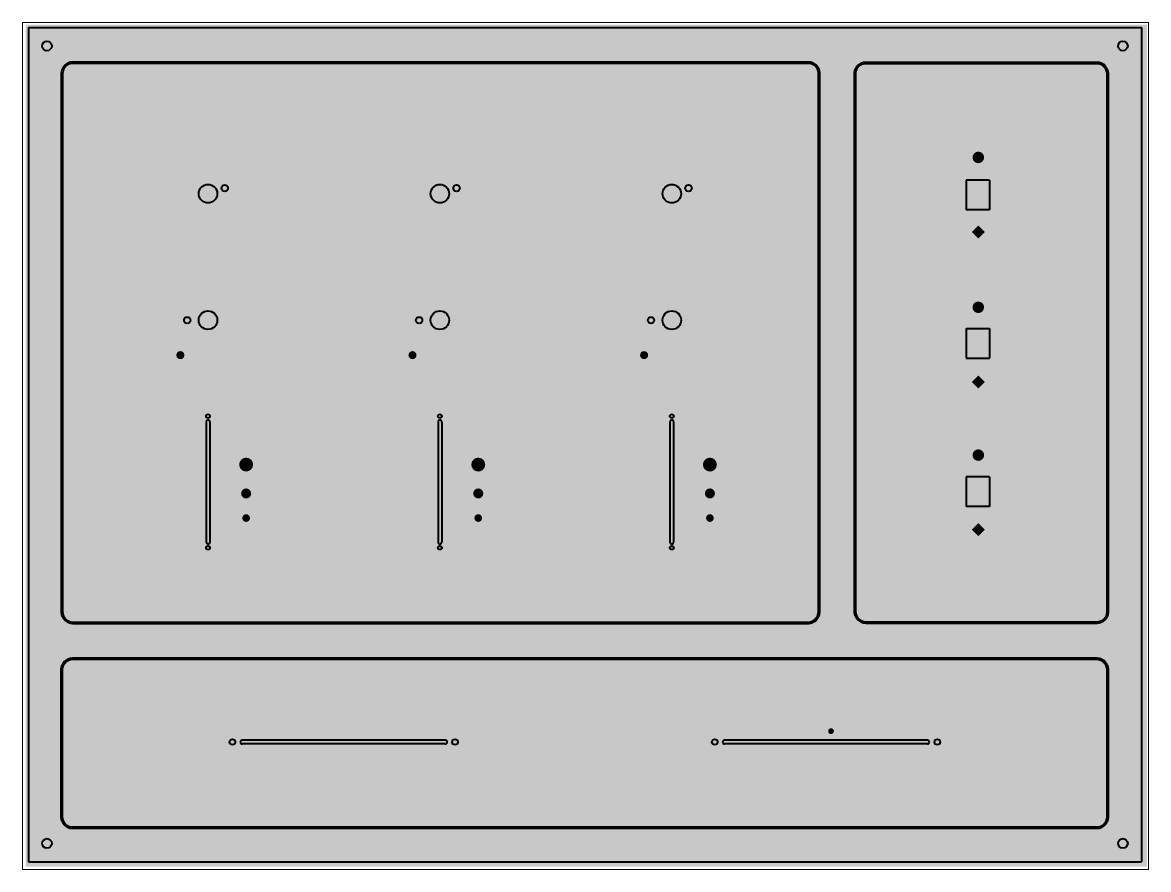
# Paper-space layout 'Layout1' of a CAD drawing. Header units: inches. Extents: x 0 to 23.9, y 0 to 18.
# The model-space entities are those that its viewports show. They can reach past a viewport. Long polylines and large blocks are cut down to what shows.
import ezdxf

# ---------------------------------------------------------------- set-up
doc = ezdxf.new("R2010")
doc.units = ezdxf.units.IN
for name, color, linetype in [('Interface Frame', 7, 'Continuous'), ('Interface Symbols', 7, 'Continuous'), ('ModelSketch_Visible', 7, 'Continuous')]:
    doc.layers.add(name, color=color, linetype=linetype)

msp = doc.modelspace()

# ---------------------------------------------------------------- hatches: boundary and pattern name
at = {"true_color": 0xfffdfb, "transparency": 33554687}
msp.add_hatch(color=7, dxfattribs=at).paths.add_polyline_path([(23.861, 17.932), (23.861, 0.058), (0.066, 0.058), (0.066, 17.932)], flags=0)
at = {"layer": 'Interface Symbols', "true_color": 0xff5450, "transparency": 33554687}
h = msp.add_hatch(color=13, dxfattribs=at)
edge = h.paths.add_edge_path(flags=0)
edge.add_spline(control_points=[(3.849, 15.335), (3.849, 15.328), (3.843, 15.323), (3.836, 15.323), (3.836, 15.323), (3.524, 15.323), (3.524, 15.323), (3.517, 15.323), (3.511, 15.328), (3.511, 15.335), (3.511, 15.335), (3.511, 15.545), (3.511, 15.545), (3.511, 15.552), (3.517, 15.557), (3.524, 15.557), (3.524, 15.557), (3.836, 15.557), (3.836, 15.557), (3.843, 15.557), (3.849, 15.552), (3.849, 15.545), (3.849, 15.545), (3.849, 15.335), (3.849, 15.335)], knot_values=[0, 0, 0, 0, 1, 1, 1, 2, 2, 2, 3, 3, 3, 4, 4, 4, 5, 5, 5, 6, 6, 6, 7, 7, 7, 8, 8, 8, 8], degree=3, periodic=1)
h = msp.add_hatch(color=13, dxfattribs=at)
edge = h.paths.add_edge_path(flags=0)
edge.add_spline(control_points=[(4.509, 15.315), (4.515, 15.308), (4.51, 15.298), (4.5, 15.298), (4.5, 15.298), (4.127, 15.298), (4.127, 15.298), (4.117, 15.298), (4.112, 15.308), (4.118, 15.315), (4.118, 15.315), (4.302, 15.561), (4.302, 15.561), (4.308, 15.568), (4.319, 15.568), (4.325, 15.561), (4.325, 15.561), (4.509, 15.315), (4.509, 15.315)], knot_values=[0, 0, 0, 0, 1, 1, 1, 2, 2, 2, 3, 3, 3, 4, 4, 4, 5, 5, 5, 6, 6, 6, 6], degree=3, periodic=1)
at = {"layer": 'Interface Symbols', "true_color": 0x1a69ff, "transparency": 33554687}
h = msp.add_hatch(color=150, dxfattribs=at)
edge = h.paths.add_edge_path(flags=0)
edge.add_spline(control_points=[(8.775, 15.335), (8.775, 15.328), (8.769, 15.323), (8.762, 15.323), (8.762, 15.323), (8.45, 15.323), (8.45, 15.323), (8.442, 15.323), (8.437, 15.328), (8.437, 15.335), (8.437, 15.335), (8.437, 15.545), (8.437, 15.545), (8.437, 15.552), (8.442, 15.557), (8.45, 15.557), (8.45, 15.557), (8.762, 15.557), (8.762, 15.557), (8.769, 15.557), (8.775, 15.552), (8.775, 15.545), (8.775, 15.545), (8.775, 15.335), (8.775, 15.335)], knot_values=[0, 0, 0, 0, 1, 1, 1, 2, 2, 2, 3, 3, 3, 4, 4, 4, 5, 5, 5, 6, 6, 6, 7, 7, 7, 8, 8, 8, 8], degree=3, periodic=1)
h = msp.add_hatch(color=150, dxfattribs=at)
edge = h.paths.add_edge_path(flags=0)
edge.add_spline(control_points=[(9.435, 15.315), (9.441, 15.308), (9.435, 15.298), (9.426, 15.298), (9.426, 15.298), (9.052, 15.298), (9.052, 15.298), (9.043, 15.298), (9.038, 15.308), (9.043, 15.315), (9.043, 15.315), (9.228, 15.561), (9.228, 15.561), (9.234, 15.568), (9.245, 15.568), (9.251, 15.561), (9.251, 15.561), (9.435, 15.315), (9.435, 15.315)], knot_values=[0, 0, 0, 0, 1, 1, 1, 2, 2, 2, 3, 3, 3, 4, 4, 4, 5, 5, 5, 6, 6, 6, 6], degree=3, periodic=1)
at = {"layer": 'Interface Symbols', "true_color": 0xffb975, "transparency": 33554687}
h = msp.add_hatch(color=31, dxfattribs=at)
edge = h.paths.add_edge_path(flags=0)
edge.add_spline(control_points=[(13.691, 15.335), (13.691, 15.328), (13.685, 15.323), (13.678, 15.323), (13.678, 15.323), (13.366, 15.323), (13.366, 15.323), (13.358, 15.323), (13.353, 15.328), (13.353, 15.335), (13.353, 15.335), (13.353, 15.545), (13.353, 15.545), (13.353, 15.552), (13.358, 15.557), (13.366, 15.557), (13.366, 15.557), (13.678, 15.557), (13.678, 15.557), (13.685, 15.557), (13.691, 15.552), (13.691, 15.545), (13.691, 15.545), (13.691, 15.335), (13.691, 15.335)], knot_values=[0, 0, 0, 0, 1, 1, 1, 2, 2, 2, 3, 3, 3, 4, 4, 4, 5, 5, 5, 6, 6, 6, 7, 7, 7, 8, 8, 8, 8], degree=3, periodic=1)
h = msp.add_hatch(color=31, dxfattribs=at)
edge = h.paths.add_edge_path(flags=0)
edge.add_spline(control_points=[(14.351, 15.315), (14.357, 15.308), (14.351, 15.298), (14.342, 15.298), (14.342, 15.298), (13.968, 15.298), (13.968, 15.298), (13.959, 15.298), (13.954, 15.308), (13.959, 15.315), (13.959, 15.315), (14.144, 15.561), (14.144, 15.561), (14.149, 15.568), (14.161, 15.568), (14.167, 15.561), (14.167, 15.561), (14.351, 15.315), (14.351, 15.315)], knot_values=[0, 0, 0, 0, 1, 1, 1, 2, 2, 2, 3, 3, 3, 4, 4, 4, 5, 5, 5, 6, 6, 6, 6], degree=3, periodic=1)
at = {"layer": 'Interface Symbols', "true_color": 0xff5450, "transparency": 33554687}
h = msp.add_hatch(color=13, dxfattribs=at)
edge = h.paths.add_edge_path(flags=0)
edge.add_spline(control_points=[(3.325, 15.034), (3.325, 15.034), (2.962, 15.034), (2.962, 15.034), (2.956, 15.034), (2.951, 15.04), (2.951, 15.047), (2.957, 15.174), (3.041, 15.274), (3.143, 15.274), (3.246, 15.274), (3.33, 15.174), (3.335, 15.047), (3.336, 15.04), (3.331, 15.034), (3.325, 15.034)], knot_values=[0, 0, 0, 0, 1, 1, 1, 2, 2, 2, 3, 3, 3, 4, 4, 4, 5, 5, 5, 5], degree=3, periodic=1)
h = msp.add_hatch(color=13, dxfattribs=at)
edge = h.paths.add_edge_path(flags=0)
edge.add_spline(control_points=[(4.925, 15.26), (4.925, 15.26), (4.927, 15.023), (4.927, 15.023), (4.927, 15.013), (4.921, 15.007), (4.912, 15.007), (4.912, 15.007), (4.541, 15.007), (4.541, 15.007), (4.532, 15.007), (4.526, 15.02), (4.535, 15.026), (4.535, 15.026), (4.905, 15.27), (4.905, 15.27), (4.917, 15.278), (4.926, 15.271), (4.925, 15.26)], knot_values=[0, 0, 0, 0, 1, 1, 1, 2, 2, 2, 3, 3, 3, 4, 4, 4, 5, 5, 5, 6, 6, 6, 6], degree=3, periodic=1)
at = {"layer": 'Interface Symbols', "true_color": 0x1a69ff, "transparency": 33554687}
h = msp.add_hatch(color=150, dxfattribs=at)
edge = h.paths.add_edge_path(flags=0)
edge.add_spline(control_points=[(8.251, 15.038), (8.251, 15.038), (7.894, 15.038), (7.894, 15.038), (7.888, 15.038), (7.883, 15.044), (7.884, 15.051), (7.889, 15.175), (7.972, 15.274), (8.072, 15.274), (8.173, 15.274), (8.256, 15.175), (8.261, 15.051), (8.261, 15.044), (8.257, 15.038), (8.251, 15.038)], knot_values=[0, 0, 0, 0, 1, 1, 1, 2, 2, 2, 3, 3, 3, 4, 4, 4, 5, 5, 5, 5], degree=3, periodic=1)
h = msp.add_hatch(color=150, dxfattribs=at)
edge = h.paths.add_edge_path(flags=0)
edge.add_spline(control_points=[(9.851, 15.26), (9.851, 15.26), (9.853, 15.023), (9.853, 15.023), (9.853, 15.013), (9.847, 15.007), (9.838, 15.007), (9.838, 15.007), (9.467, 15.007), (9.467, 15.007), (9.458, 15.007), (9.452, 15.02), (9.461, 15.026), (9.461, 15.026), (9.831, 15.27), (9.831, 15.27), (9.843, 15.278), (9.852, 15.271), (9.851, 15.26)], knot_values=[0, 0, 0, 0, 1, 1, 1, 2, 2, 2, 3, 3, 3, 4, 4, 4, 5, 5, 5, 6, 6, 6, 6], degree=3, periodic=1)
at = {"layer": 'Interface Symbols', "true_color": 0xffb975, "transparency": 33554687}
h = msp.add_hatch(color=31, dxfattribs=at)
edge = h.paths.add_edge_path(flags=0)
edge.add_spline(control_points=[(13.167, 15.037), (13.167, 15.037), (12.809, 15.037), (12.809, 15.037), (12.803, 15.037), (12.798, 15.043), (12.799, 15.05), (12.804, 15.175), (12.887, 15.274), (12.988, 15.274), (13.089, 15.274), (13.172, 15.175), (13.177, 15.05), (13.177, 15.043), (13.173, 15.037), (13.167, 15.037)], knot_values=[0, 0, 0, 0, 1, 1, 1, 2, 2, 2, 3, 3, 3, 4, 4, 4, 5, 5, 5, 5], degree=3, periodic=1)
h = msp.add_hatch(color=31, dxfattribs=at)
edge = h.paths.add_edge_path(flags=0)
edge.add_spline(control_points=[(14.767, 15.26), (14.767, 15.26), (14.769, 15.023), (14.769, 15.023), (14.769, 15.013), (14.763, 15.007), (14.754, 15.007), (14.754, 15.007), (14.383, 15.007), (14.383, 15.007), (14.374, 15.007), (14.368, 15.02), (14.377, 15.026), (14.377, 15.026), (14.747, 15.27), (14.747, 15.27), (14.759, 15.278), (14.768, 15.271), (14.767, 15.26)], knot_values=[0, 0, 0, 0, 1, 1, 1, 2, 2, 2, 3, 3, 3, 4, 4, 4, 5, 5, 5, 6, 6, 6, 6], degree=3, periodic=1)
at = {"layer": 'Interface Symbols', "true_color": 0x231f20, "transparency": 33554687}
h = msp.add_hatch(color=250, dxfattribs=at)
edge = h.paths.add_edge_path(flags=0)
edge.add_spline(control_points=[(20.408, 15.114), (20.408, 15.046), (20.352, 14.991), (20.284, 14.991), (20.216, 14.991), (20.161, 15.046), (20.161, 15.114), (20.161, 15.182), (20.216, 15.238), (20.284, 15.238), (20.352, 15.238), (20.408, 15.182), (20.408, 15.114)], knot_values=[0, 0, 0, 0, 1, 1, 1, 2, 2, 2, 3, 3, 3, 4, 4, 4, 4], degree=3, periodic=1)
for points in [[(20.284, 13.667), (20.422, 13.53), (20.284, 13.392), (20.147, 13.53)], [(20.284, 10.486), (20.422, 10.348), (20.284, 10.211), (20.147, 10.348)], [(20.284, 7.348), (20.422, 7.211), (20.284, 7.073), (20.147, 7.211)]]:
    msp.add_hatch(color=250, dxfattribs=at).paths.add_polyline_path(points, flags=0)
at = {"layer": 'Interface Symbols', "true_color": 0xff5450, "transparency": 33554687}
h = msp.add_hatch(color=13, dxfattribs=at)
edge = h.paths.add_edge_path(flags=0)
edge.add_spline(control_points=[(3.153, 11.047), (3.132, 11.047), (3.112, 11.057), (3.099, 11.075), (2.942, 11.299), (2.882, 11.572), (2.93, 11.841), (2.978, 12.111), (3.128, 12.346), (3.352, 12.503), (3.577, 12.66), (3.849, 12.72), (4.119, 12.672), (4.389, 12.624), (4.624, 12.474), (4.782, 12.25), (4.884, 12.102), (4.947, 11.931), (4.963, 11.753), (4.978, 11.581), (4.949, 11.406), (4.879, 11.248), (4.864, 11.215), (4.826, 11.199), (4.793, 11.214), (4.759, 11.229), (4.744, 11.267), (4.759, 11.3), (4.82, 11.439), (4.845, 11.591), (4.832, 11.742), (4.818, 11.896), (4.764, 12.046), (4.674, 12.174), (4.537, 12.37), (4.332, 12.501), (4.097, 12.543), (3.861, 12.585), (3.623, 12.532), (3.427, 12.395), (3.231, 12.258), (3.101, 12.054), (3.059, 11.818), (3.017, 11.583), (3.069, 11.346), (3.206, 11.15), (3.227, 11.12), (3.22, 11.079), (3.19, 11.059), (3.179, 11.051), (3.166, 11.047), (3.153, 11.047)], knot_values=[0, 0, 0, 0, 1, 1, 1, 2, 2, 2, 3, 3, 3, 4, 4, 4, 5, 5, 5, 6, 6, 6, 7, 7, 7, 8, 8, 8, 9, 9, 9, 10, 10, 10, 11, 11, 11, 12, 12, 12, 13, 13, 13, 14, 14, 14, 15, 15, 15, 16, 16, 16, 17, 17, 17, 17], degree=3, periodic=1)
at = {"layer": 'Interface Symbols', "true_color": 0x1a69ff, "transparency": 33554687}
h = msp.add_hatch(color=150, dxfattribs=at)
edge = h.paths.add_edge_path(flags=0)
edge.add_spline(control_points=[(8.079, 11.047), (8.058, 11.047), (8.038, 11.057), (8.025, 11.075), (7.868, 11.299), (7.808, 11.572), (7.856, 11.841), (7.903, 12.111), (8.054, 12.346), (8.278, 12.503), (8.503, 12.66), (8.775, 12.72), (9.045, 12.672), (9.315, 12.624), (9.55, 12.474), (9.707, 12.25), (9.81, 12.102), (9.873, 11.931), (9.889, 11.753), (9.904, 11.581), (9.875, 11.406), (9.805, 11.248), (9.79, 11.215), (9.752, 11.199), (9.719, 11.214), (9.685, 11.229), (9.67, 11.267), (9.685, 11.3), (9.746, 11.439), (9.771, 11.591), (9.758, 11.742), (9.744, 11.896), (9.69, 12.046), (9.6, 12.174), (9.463, 12.37), (9.258, 12.501), (9.022, 12.543), (8.787, 12.585), (8.549, 12.532), (8.353, 12.395), (8.157, 12.258), (8.026, 12.054), (7.985, 11.818), (7.943, 11.583), (7.995, 11.346), (8.132, 11.15), (8.153, 11.12), (8.146, 11.079), (8.116, 11.059), (8.105, 11.051), (8.092, 11.047), (8.079, 11.047)], knot_values=[0, 0, 0, 0, 1, 1, 1, 2, 2, 2, 3, 3, 3, 4, 4, 4, 5, 5, 5, 6, 6, 6, 7, 7, 7, 8, 8, 8, 9, 9, 9, 10, 10, 10, 11, 11, 11, 12, 12, 12, 13, 13, 13, 14, 14, 14, 15, 15, 15, 16, 16, 16, 17, 17, 17, 17], degree=3, periodic=1)
at = {"layer": 'Interface Symbols', "true_color": 0xffb975, "transparency": 33554687}
h = msp.add_hatch(color=31, dxfattribs=at)
edge = h.paths.add_edge_path(flags=0)
edge.add_spline(control_points=[(12.995, 11.047), (12.974, 11.047), (12.954, 11.057), (12.941, 11.075), (12.784, 11.299), (12.724, 11.572), (12.772, 11.841), (12.819, 12.111), (12.969, 12.346), (13.194, 12.503), (13.419, 12.66), (13.691, 12.72), (13.961, 12.672), (14.231, 12.624), (14.466, 12.474), (14.623, 12.25), (14.726, 12.102), (14.789, 11.931), (14.804, 11.753), (14.82, 11.581), (14.791, 11.406), (14.721, 11.248), (14.706, 11.215), (14.668, 11.199), (14.634, 11.214), (14.601, 11.229), (14.586, 11.267), (14.601, 11.3), (14.662, 11.439), (14.687, 11.591), (14.674, 11.742), (14.66, 11.896), (14.606, 12.046), (14.516, 12.174), (14.379, 12.37), (14.174, 12.501), (13.938, 12.543), (13.703, 12.585), (13.465, 12.532), (13.269, 12.395), (13.073, 12.258), (12.942, 12.054), (12.901, 11.818), (12.859, 11.583), (12.911, 11.346), (13.048, 11.15), (13.069, 11.12), (13.062, 11.079), (13.032, 11.059), (13.021, 11.051), (13.008, 11.047), (12.995, 11.047)], knot_values=[0, 0, 0, 0, 1, 1, 1, 2, 2, 2, 3, 3, 3, 4, 4, 4, 5, 5, 5, 6, 6, 6, 7, 7, 7, 8, 8, 8, 9, 9, 9, 10, 10, 10, 11, 11, 11, 12, 12, 12, 13, 13, 13, 14, 14, 14, 15, 15, 15, 16, 16, 16, 17, 17, 17, 17], degree=3, periodic=1)
at = {"layer": 'Interface Symbols', "true_color": 0x231f20, "transparency": 33554687}
h = msp.add_hatch(color=250, dxfattribs=at)
edge = h.paths.add_edge_path(flags=0)
edge.add_spline(control_points=[(20.408, 11.933), (20.408, 11.865), (20.352, 11.81), (20.284, 11.81), (20.216, 11.81), (20.161, 11.865), (20.161, 11.933), (20.161, 12.001), (20.216, 12.056), (20.284, 12.056), (20.352, 12.056), (20.408, 12.001), (20.408, 11.933)], knot_values=[0, 0, 0, 0, 1, 1, 1, 2, 2, 2, 3, 3, 3, 4, 4, 4, 4], degree=3, periodic=1)
at = {"layer": 'Interface Symbols', "true_color": 0xff5450, "transparency": 33554687}
h = msp.add_hatch(color=13, dxfattribs=at)
edge = h.paths.add_edge_path(flags=0)
edge.add_spline(control_points=[(3.425, 10.96), (3.449, 10.918), (3.434, 10.866), (3.393, 10.842), (3.352, 10.819), (3.299, 10.833), (3.275, 10.874), (3.252, 10.915), (3.266, 10.968), (3.307, 10.992), (3.349, 11.015), (3.401, 11.001), (3.425, 10.96)], knot_values=[0, 0, 0, 0, 1, 1, 1, 2, 2, 2, 3, 3, 3, 4, 4, 4, 4], degree=3, periodic=1)
h = msp.add_hatch(color=13, dxfattribs=at)
edge = h.paths.add_edge_path(flags=0)
edge.add_spline(control_points=[(4.807, 10.949), (4.793, 10.846), (4.697, 10.774), (4.594, 10.789), (4.491, 10.803), (4.419, 10.898), (4.433, 11.001), (4.448, 11.104), (4.543, 11.176), (4.646, 11.162), (4.749, 11.147), (4.821, 11.052), (4.807, 10.949)], knot_values=[0, 0, 0, 0, 1, 1, 1, 2, 2, 2, 3, 3, 3, 4, 4, 4, 4], degree=3, periodic=1)
at = {"layer": 'Interface Symbols', "true_color": 0x1a69ff, "transparency": 33554687}
h = msp.add_hatch(color=150, dxfattribs=at)
edge = h.paths.add_edge_path(flags=0)
edge.add_spline(control_points=[(8.351, 10.96), (8.374, 10.918), (8.36, 10.866), (8.319, 10.842), (8.278, 10.819), (8.225, 10.833), (8.201, 10.874), (8.178, 10.915), (8.192, 10.968), (8.233, 10.992), (8.275, 11.015), (8.327, 11.001), (8.351, 10.96)], knot_values=[0, 0, 0, 0, 1, 1, 1, 2, 2, 2, 3, 3, 3, 4, 4, 4, 4], degree=3, periodic=1)
h = msp.add_hatch(color=150, dxfattribs=at)
edge = h.paths.add_edge_path(flags=0)
edge.add_spline(control_points=[(9.733, 10.949), (9.719, 10.846), (9.623, 10.774), (9.52, 10.789), (9.417, 10.803), (9.345, 10.898), (9.359, 11.001), (9.374, 11.104), (9.469, 11.176), (9.572, 11.162), (9.675, 11.147), (9.747, 11.052), (9.733, 10.949)], knot_values=[0, 0, 0, 0, 1, 1, 1, 2, 2, 2, 3, 3, 3, 4, 4, 4, 4], degree=3, periodic=1)
at = {"layer": 'Interface Symbols', "true_color": 0xffb975, "transparency": 33554687}
h = msp.add_hatch(color=31, dxfattribs=at)
edge = h.paths.add_edge_path(flags=0)
edge.add_spline(control_points=[(13.267, 10.96), (13.29, 10.918), (13.276, 10.866), (13.235, 10.842), (13.193, 10.819), (13.141, 10.833), (13.117, 10.874), (13.094, 10.915), (13.108, 10.968), (13.149, 10.992), (13.19, 11.015), (13.243, 11.001), (13.267, 10.96)], knot_values=[0, 0, 0, 0, 1, 1, 1, 2, 2, 2, 3, 3, 3, 4, 4, 4, 4], degree=3, periodic=1)
h = msp.add_hatch(color=31, dxfattribs=at)
edge = h.paths.add_edge_path(flags=0)
edge.add_spline(control_points=[(14.649, 10.949), (14.634, 10.846), (14.539, 10.774), (14.436, 10.789), (14.333, 10.803), (14.261, 10.898), (14.275, 11.001), (14.289, 11.104), (14.385, 11.176), (14.488, 11.162), (14.591, 11.147), (14.663, 11.052), (14.649, 10.949)], knot_values=[0, 0, 0, 0, 1, 1, 1, 2, 2, 2, 3, 3, 3, 4, 4, 4, 4], degree=3, periodic=1)
at = {"layer": 'Interface Symbols', "true_color": 0xff5450, "transparency": 33554687}
h = msp.add_hatch(color=13, dxfattribs=at)
edge = h.paths.add_edge_path(flags=0)
edge.add_spline(control_points=[(4.746, 9.51), (4.859, 9.51), (4.951, 9.418), (4.951, 9.304), (4.951, 9.191), (4.859, 9.099), (4.746, 9.099), (4.633, 9.099), (4.541, 9.191), (4.541, 9.305), (4.541, 9.418), (4.633, 9.51), (4.746, 9.51)], knot_values=[0, 0, 0, 0, 1, 1, 1, 2, 2, 2, 3, 3, 3, 4, 4, 4, 4], degree=3, periodic=1)
at = {"layer": 'Interface Symbols', "true_color": 0x1a69ff, "transparency": 33554687}
h = msp.add_hatch(color=150, dxfattribs=at)
edge = h.paths.add_edge_path(flags=0)
edge.add_spline(control_points=[(9.672, 9.51), (9.785, 9.51), (9.877, 9.418), (9.877, 9.304), (9.877, 9.191), (9.785, 9.099), (9.672, 9.099), (9.559, 9.099), (9.467, 9.191), (9.467, 9.305), (9.467, 9.418), (9.559, 9.51), (9.672, 9.51)], knot_values=[0, 0, 0, 0, 1, 1, 1, 2, 2, 2, 3, 3, 3, 4, 4, 4, 4], degree=3, periodic=1)
at = {"layer": 'Interface Symbols', "true_color": 0xffb975, "transparency": 33554687}
h = msp.add_hatch(color=31, dxfattribs=at)
edge = h.paths.add_edge_path(flags=0)
edge.add_spline(control_points=[(14.588, 9.51), (14.701, 9.51), (14.793, 9.418), (14.793, 9.304), (14.793, 9.191), (14.701, 9.099), (14.588, 9.099), (14.474, 9.099), (14.383, 9.191), (14.383, 9.305), (14.383, 9.418), (14.474, 9.51), (14.588, 9.51)], knot_values=[0, 0, 0, 0, 1, 1, 1, 2, 2, 2, 3, 3, 3, 4, 4, 4, 4], degree=3, periodic=1)
at = {"layer": 'Interface Symbols', "true_color": 0x231f20, "transparency": 33554687}
h = msp.add_hatch(color=250, dxfattribs=at)
edge = h.paths.add_edge_path(flags=0)
edge.add_spline(control_points=[(20.408, 8.795), (20.408, 8.727), (20.352, 8.672), (20.284, 8.672), (20.216, 8.672), (20.161, 8.727), (20.161, 8.795), (20.161, 8.863), (20.216, 8.918), (20.284, 8.918), (20.352, 8.918), (20.408, 8.863), (20.408, 8.795)], knot_values=[0, 0, 0, 0, 1, 1, 1, 2, 2, 2, 3, 3, 3, 4, 4, 4, 4], degree=3, periodic=1)
at = {"layer": 'Interface Symbols', "true_color": 0xff5450, "transparency": 33554687}
h = msp.add_hatch(color=13, dxfattribs=at)
edge = h.paths.add_edge_path(flags=0)
edge.add_spline(control_points=[(4.746, 8.741), (4.828, 8.741), (4.894, 8.675), (4.894, 8.594), (4.894, 8.512), (4.828, 8.446), (4.746, 8.446), (4.664, 8.446), (4.598, 8.512), (4.598, 8.594), (4.598, 8.675), (4.664, 8.741), (4.746, 8.741)], knot_values=[0, 0, 0, 0, 1, 1, 1, 2, 2, 2, 3, 3, 3, 4, 4, 4, 4], degree=3, periodic=1)
at = {"layer": 'Interface Symbols', "true_color": 0x1a69ff, "transparency": 33554687}
h = msp.add_hatch(color=150, dxfattribs=at)
edge = h.paths.add_edge_path(flags=0)
edge.add_spline(control_points=[(9.672, 8.741), (9.754, 8.741), (9.82, 8.675), (9.82, 8.594), (9.82, 8.512), (9.754, 8.446), (9.672, 8.446), (9.59, 8.446), (9.524, 8.512), (9.524, 8.594), (9.524, 8.675), (9.59, 8.741), (9.672, 8.741)], knot_values=[0, 0, 0, 0, 1, 1, 1, 2, 2, 2, 3, 3, 3, 4, 4, 4, 4], degree=3, periodic=1)
at = {"layer": 'Interface Symbols', "true_color": 0xffb975, "transparency": 33554687}
h = msp.add_hatch(color=31, dxfattribs=at)
edge = h.paths.add_edge_path(flags=0)
edge.add_spline(control_points=[(14.588, 8.741), (14.669, 8.741), (14.736, 8.675), (14.736, 8.594), (14.736, 8.512), (14.669, 8.446), (14.588, 8.446), (14.506, 8.446), (14.44, 8.512), (14.44, 8.594), (14.44, 8.675), (14.506, 8.741), (14.588, 8.741)], knot_values=[0, 0, 0, 0, 1, 1, 1, 2, 2, 2, 3, 3, 3, 4, 4, 4, 4], degree=3, periodic=1)
at = {"layer": 'Interface Symbols', "true_color": 0xff5450, "transparency": 33554687}
h = msp.add_hatch(color=13, dxfattribs=at)
edge = h.paths.add_edge_path(flags=0)
edge.add_spline(control_points=[(4.746, 8.088), (4.805, 8.088), (4.853, 8.04), (4.853, 7.981), (4.853, 7.922), (4.805, 7.874), (4.746, 7.874), (4.687, 7.874), (4.639, 7.922), (4.639, 7.981), (4.639, 8.04), (4.687, 8.088), (4.746, 8.088)], knot_values=[0, 0, 0, 0, 1, 1, 1, 2, 2, 2, 3, 3, 3, 4, 4, 4, 4], degree=3, periodic=1)
at = {"layer": 'Interface Symbols', "true_color": 0x1a69ff, "transparency": 33554687}
h = msp.add_hatch(color=150, dxfattribs=at)
edge = h.paths.add_edge_path(flags=0)
edge.add_spline(control_points=[(9.672, 8.088), (9.731, 8.088), (9.779, 8.04), (9.779, 7.981), (9.779, 7.922), (9.731, 7.874), (9.672, 7.874), (9.613, 7.874), (9.565, 7.922), (9.565, 7.981), (9.565, 8.04), (9.613, 8.088), (9.672, 8.088)], knot_values=[0, 0, 0, 0, 1, 1, 1, 2, 2, 2, 3, 3, 3, 4, 4, 4, 4], degree=3, periodic=1)
at = {"layer": 'Interface Symbols', "true_color": 0xffb975, "transparency": 33554687}
h = msp.add_hatch(color=31, dxfattribs=at)
edge = h.paths.add_edge_path(flags=0)
edge.add_spline(control_points=[(14.588, 8.088), (14.647, 8.088), (14.695, 8.04), (14.695, 7.981), (14.695, 7.922), (14.647, 7.874), (14.588, 7.874), (14.529, 7.874), (14.481, 7.922), (14.481, 7.981), (14.481, 8.04), (14.529, 8.088), (14.588, 8.088)], knot_values=[0, 0, 0, 0, 1, 1, 1, 2, 2, 2, 3, 3, 3, 4, 4, 4, 4], degree=3, periodic=1)
at = {"layer": 'Interface Symbols', "true_color": 0xff5450, "transparency": 33554687}
h = msp.add_hatch(color=13, dxfattribs=at)
edge = h.paths.add_edge_path(flags=0)
edge.add_spline(control_points=[(4.746, 7.541), (4.791, 7.541), (4.828, 7.504), (4.828, 7.459), (4.828, 7.413), (4.791, 7.377), (4.746, 7.377), (4.701, 7.377), (4.664, 7.413), (4.664, 7.459), (4.664, 7.504), (4.701, 7.541), (4.746, 7.541)], knot_values=[0, 0, 0, 0, 1, 1, 1, 2, 2, 2, 3, 3, 3, 4, 4, 4, 4], degree=3, periodic=1)
at = {"layer": 'Interface Symbols', "true_color": 0x1a69ff, "transparency": 33554687}
h = msp.add_hatch(color=150, dxfattribs=at)
edge = h.paths.add_edge_path(flags=0)
edge.add_spline(control_points=[(9.672, 7.541), (9.717, 7.541), (9.754, 7.504), (9.754, 7.459), (9.754, 7.413), (9.717, 7.377), (9.672, 7.377), (9.627, 7.377), (9.59, 7.413), (9.59, 7.459), (9.59, 7.504), (9.627, 7.541), (9.672, 7.541)], knot_values=[0, 0, 0, 0, 1, 1, 1, 2, 2, 2, 3, 3, 3, 4, 4, 4, 4], degree=3, periodic=1)
at = {"layer": 'Interface Symbols', "true_color": 0xffb975, "transparency": 33554687}
h = msp.add_hatch(color=31, dxfattribs=at)
edge = h.paths.add_edge_path(flags=0)
edge.add_spline(control_points=[(14.588, 7.541), (14.633, 7.541), (14.67, 7.504), (14.67, 7.459), (14.67, 7.413), (14.633, 7.377), (14.588, 7.377), (14.542, 7.377), (14.506, 7.413), (14.506, 7.459), (14.506, 7.504), (14.542, 7.541), (14.588, 7.541)], knot_values=[0, 0, 0, 0, 1, 1, 1, 2, 2, 2, 3, 3, 3, 4, 4, 4, 4], degree=3, periodic=1)
at = {"layer": 'Interface Symbols', "true_color": 0x231f20, "transparency": 33554687}
h = msp.add_hatch(color=250, dxfattribs=at)
edge = h.paths.add_edge_path(flags=0)
edge.add_spline(control_points=[(3.719, 2.412), (3.675, 2.412), (3.639, 2.456), (3.639, 2.509), (3.639, 2.509), (3.639, 2.914), (3.639, 2.914), (3.639, 2.967), (3.675, 3.011), (3.719, 3.011), (3.764, 3.011), (3.8, 2.967), (3.8, 2.914), (3.8, 2.914), (3.8, 2.509), (3.8, 2.509), (3.8, 2.456), (3.764, 2.412), (3.719, 2.412)], knot_values=[0, 0, 0, 0, 1, 1, 1, 2, 2, 2, 3, 3, 3, 4, 4, 4, 5, 5, 5, 6, 6, 6, 6], degree=3, periodic=1)
h = msp.add_hatch(color=250, dxfattribs=at)
edge = h.paths.add_edge_path(flags=0)
edge.add_spline(control_points=[(9.797, 2.446), (9.754, 2.446), (9.719, 2.485), (9.719, 2.532), (9.719, 2.532), (9.719, 2.89), (9.719, 2.89), (9.719, 2.938), (9.754, 2.976), (9.797, 2.976), (9.84, 2.976), (9.875, 2.938), (9.875, 2.89), (9.875, 2.89), (9.875, 2.532), (9.875, 2.532), (9.875, 2.485), (9.84, 2.446), (9.797, 2.446)], knot_values=[0, 0, 0, 0, 1, 1, 1, 2, 2, 2, 3, 3, 3, 4, 4, 4, 5, 5, 5, 6, 6, 6, 6], degree=3, periodic=1)
h = msp.add_hatch(color=250, dxfattribs=at)
edge = h.paths.add_edge_path(flags=0)
edge.add_spline(control_points=[(10.129, 2.446), (10.086, 2.446), (10.051, 2.485), (10.051, 2.532), (10.051, 2.532), (10.051, 2.89), (10.051, 2.89), (10.051, 2.938), (10.086, 2.976), (10.129, 2.976), (10.172, 2.976), (10.207, 2.938), (10.207, 2.89), (10.207, 2.89), (10.207, 2.532), (10.207, 2.532), (10.207, 2.485), (10.172, 2.446), (10.129, 2.446)], knot_values=[0, 0, 0, 0, 1, 1, 1, 2, 2, 2, 3, 3, 3, 4, 4, 4, 5, 5, 5, 6, 6, 6, 6], degree=3, periodic=1)
h = msp.add_hatch(color=250, dxfattribs=at)
edge = h.paths.add_edge_path(flags=0)
edge.add_spline(control_points=[(10.475, 2.446), (10.431, 2.446), (10.396, 2.485), (10.396, 2.532), (10.396, 2.532), (10.396, 2.89), (10.396, 2.89), (10.396, 2.938), (10.431, 2.976), (10.475, 2.976), (10.518, 2.976), (10.553, 2.938), (10.553, 2.89), (10.553, 2.89), (10.553, 2.532), (10.553, 2.532), (10.553, 2.485), (10.518, 2.446), (10.475, 2.446)], knot_values=[0, 0, 0, 0, 1, 1, 1, 2, 2, 2, 3, 3, 3, 4, 4, 4, 5, 5, 5, 6, 6, 6, 6], degree=3, periodic=1)
h = msp.add_hatch(color=250, dxfattribs=at)
edge = h.paths.add_edge_path(flags=0)
edge.add_spline(control_points=[(13.768, 2.506), (13.705, 2.506), (13.628, 2.557), (13.535, 2.662), (13.47, 2.736), (13.426, 2.765), (13.404, 2.774), (13.404, 2.764), (13.404, 2.748), (13.408, 2.722), (13.408, 2.722), (13.408, 2.719), (13.408, 2.719), (13.423, 2.625), (13.405, 2.563), (13.355, 2.536), (13.301, 2.506), (13.231, 2.529), (13.147, 2.603), (13.143, 2.606), (13.139, 2.61), (13.136, 2.612), (13.119, 2.627), (13.11, 2.635), (13.085, 2.664), (13.064, 2.689), (13.066, 2.727), (13.091, 2.749), (13.117, 2.771), (13.155, 2.768), (13.177, 2.743), (13.197, 2.72), (13.202, 2.716), (13.216, 2.703), (13.219, 2.7), (13.223, 2.697), (13.227, 2.693), (13.259, 2.665), (13.28, 2.653), (13.292, 2.648), (13.293, 2.658), (13.293, 2.674), (13.289, 2.7), (13.289, 2.7), (13.288, 2.703), (13.288, 2.703), (13.273, 2.801), (13.292, 2.863), (13.347, 2.889), (13.417, 2.922), (13.508, 2.875), (13.625, 2.743), (13.691, 2.669), (13.734, 2.64), (13.756, 2.631), (13.757, 2.64), (13.757, 2.654), (13.754, 2.675), (13.754, 2.675), (13.746, 2.731), (13.746, 2.731), (13.737, 2.794), (13.741, 2.876), (13.806, 2.907), (13.874, 2.939), (13.962, 2.895), (14.074, 2.772), (14.074, 2.772), (14.2, 2.642), (14.2, 2.642), (14.223, 2.618), (14.222, 2.58), (14.198, 2.557), (14.174, 2.534), (14.136, 2.534), (14.113, 2.558), (14.113, 2.558), (13.986, 2.689), (13.986, 2.689), (13.925, 2.756), (13.884, 2.783), (13.864, 2.792), (13.863, 2.783), (13.863, 2.769), (13.866, 2.748), (13.866, 2.748), (13.874, 2.692), (13.874, 2.692), (13.882, 2.628), (13.879, 2.546), (13.813, 2.515), (13.799, 2.509), (13.784, 2.506), (13.768, 2.506)], knot_values=[0, 0, 0, 0, 1, 1, 1, 2, 2, 2, 3, 3, 3, 4, 4, 4, 5, 5, 5, 6, 6, 6, 7, 7, 7, 8, 8, 8, 9, 9, 9, 10, 10, 10, 11, 11, 11, 12, 12, 12, 13, 13, 13, 14, 14, 14, 15, 15, 15, 16, 16, 16, 17, 17, 17, 18, 18, 18, 19, 19, 19, 20, 20, 20, 21, 21, 21, 22, 22, 22, 23, 23, 23, 24, 24, 24, 25, 25, 25, 26, 26, 26, 27, 27, 27, 28, 28, 28, 29, 29, 29, 30, 30, 30, 31, 31, 31, 31], degree=3, periodic=1)
h = msp.add_hatch(color=250, dxfattribs=at)
edge = h.paths.add_edge_path(flags=0)
edge.add_spline(control_points=[(17.158, 2.871), (17.125, 2.871), (17.098, 2.898), (17.098, 2.931), (17.098, 2.931), (17.098, 2.937), (17.098, 2.937), (17.098, 2.97), (17.125, 2.997), (17.158, 2.997), (17.191, 2.997), (17.219, 2.97), (17.219, 2.937), (17.219, 2.937), (17.219, 2.931), (17.219, 2.931), (17.219, 2.898), (17.191, 2.871), (17.158, 2.871)], knot_values=[0, 0, 0, 0, 1, 1, 1, 2, 2, 2, 3, 3, 3, 4, 4, 4, 5, 5, 5, 6, 6, 6, 6], degree=3, periodic=1)
h = msp.add_hatch(color=250, dxfattribs=at)
edge = h.paths.add_edge_path(flags=0)
edge.add_spline(control_points=[(20.327, 2.506), (20.311, 2.506), (20.297, 2.509), (20.283, 2.515), (20.246, 2.532), (20.206, 2.576), (20.222, 2.692), (20.222, 2.692), (20.229, 2.748), (20.229, 2.748), (20.232, 2.769), (20.232, 2.783), (20.231, 2.792), (20.211, 2.783), (20.17, 2.756), (20.11, 2.689), (20.11, 2.689), (20.108, 2.688), (20.108, 2.688), (20.108, 2.688), (19.983, 2.558), (19.983, 2.558), (19.959, 2.534), (19.921, 2.533), (19.897, 2.557), (19.873, 2.58), (19.872, 2.618), (19.896, 2.642), (19.896, 2.642), (20.021, 2.772), (20.021, 2.772), (20.133, 2.895), (20.221, 2.939), (20.289, 2.907), (20.325, 2.89), (20.365, 2.846), (20.349, 2.731), (20.349, 2.731), (20.341, 2.675), (20.341, 2.675), (20.339, 2.654), (20.339, 2.64), (20.339, 2.631), (20.361, 2.64), (20.404, 2.669), (20.47, 2.743), (20.587, 2.875), (20.678, 2.923), (20.749, 2.889), (20.803, 2.863), (20.823, 2.801), (20.807, 2.703), (20.807, 2.703), (20.807, 2.7), (20.807, 2.7), (20.802, 2.674), (20.802, 2.658), (20.803, 2.648), (20.815, 2.653), (20.836, 2.665), (20.868, 2.693), (20.872, 2.697), (20.876, 2.7), (20.879, 2.703), (20.894, 2.716), (20.898, 2.72), (20.918, 2.743), (20.94, 2.768), (20.979, 2.771), (21.004, 2.749), (21.029, 2.727), (21.032, 2.689), (21.01, 2.664), (20.985, 2.635), (20.976, 2.627), (20.959, 2.612), (20.956, 2.61), (20.952, 2.606), (20.948, 2.603), (20.864, 2.529), (20.794, 2.506), (20.74, 2.536), (20.69, 2.563), (20.672, 2.625), (20.687, 2.719), (20.687, 2.719), (20.687, 2.722), (20.687, 2.722), (20.692, 2.748), (20.692, 2.764), (20.691, 2.774), (20.669, 2.765), (20.626, 2.736), (20.56, 2.662), (20.467, 2.557), (20.39, 2.506), (20.327, 2.506)], knot_values=[0, 0, 0, 0, 1, 1, 1, 2, 2, 2, 3, 3, 3, 4, 4, 4, 5, 5, 5, 6, 6, 6, 7, 7, 7, 8, 8, 8, 9, 9, 9, 10, 10, 10, 11, 11, 11, 12, 12, 12, 13, 13, 13, 14, 14, 14, 15, 15, 15, 16, 16, 16, 17, 17, 17, 18, 18, 18, 19, 19, 19, 20, 20, 20, 21, 21, 21, 22, 22, 22, 23, 23, 23, 24, 24, 24, 25, 25, 25, 26, 26, 26, 27, 27, 27, 28, 28, 28, 29, 29, 29, 30, 30, 30, 31, 31, 31, 32, 32, 32, 32], degree=3, periodic=1)

# ---------------------------------------------------------------- linework, layer by layer
at = {"layer": 'Interface Frame', "color": 18, "linetype": 'Continuous', "lineweight": 211, "true_color": 0x000000}
for points, knots in [([(0.837, 5.467), (0.837, 5.467), (0.837, 16.894), (0.837, 16.894), (0.837, 17.021), (0.94, 17.124), (1.067, 17.124), (1.067, 17.124), (16.675, 17.124), (16.675, 17.124), (16.802, 17.124), (16.905, 17.034), (16.905, 16.907), (16.905, 16.907), (16.905, 5.467), (16.905, 5.467), (16.905, 5.34), (16.806, 5.238), (16.678, 5.238), (16.678, 5.238), (1.067, 5.237), (1.067, 5.237), (0.94, 5.237), (0.837, 5.34), (0.837, 5.467)], [0, 0, 0, 0, 1, 1, 1, 2, 2, 2, 3, 3, 3, 4, 4, 4, 5, 5, 5, 6, 6, 6, 7, 7, 7, 8, 8, 8, 8]), ([(22.796, 17.124), (22.796, 17.124), (17.904, 17.124), (17.904, 17.124), (17.777, 17.124), (17.674, 17.034), (17.674, 16.907), (17.674, 16.907), (17.674, 5.467), (17.674, 5.467), (17.674, 5.34), (17.777, 5.238), (17.904, 5.238), (17.904, 5.238), (22.797, 5.238), (22.797, 5.238), (22.924, 5.238), (23.027, 5.341), (23.027, 5.468), (23.027, 5.468), (23.026, 16.894), (23.026, 16.894), (23.026, 17.021), (22.923, 17.124), (22.796, 17.124)], [0, 0, 0, 0, 1, 1, 1, 2, 2, 2, 3, 3, 3, 4, 4, 4, 5, 5, 5, 6, 6, 6, 7, 7, 7, 8, 8, 8, 8]), ([(0.837, 4.25), (0.837, 4.377), (0.94, 4.475), (1.067, 4.475), (1.067, 4.475), (22.797, 4.476), (22.797, 4.476), (22.924, 4.476), (23.025, 4.373), (23.025, 4.246), (23.025, 4.246), (23.025, 1.11), (23.025, 1.11), (23.025, 0.983), (22.921, 0.881), (22.794, 0.881)], [0, 0, 0, 0, 1, 1, 1, 2, 2, 2, 3, 3, 3, 4, 4, 4, 5, 5, 5, 5]), ([(22.794, 0.881), (22.794, 0.881), (1.067, 0.881), (1.067, 0.881), (0.94, 0.881), (0.837, 0.984), (0.837, 1.111), (0.837, 1.111), (0.837, 4.25), (0.837, 4.25)], [0, 0, 0, 0, 1, 1, 1, 2, 2, 2, 3, 3, 3, 3])]:
    msp.add_open_spline(points, degree=3, knots=knots, dxfattribs=at)
at = {"layer": 'ModelSketch_Visible', "color": 18, "linetype": 'Continuous', "lineweight": 40, "true_color": 0x000000}
for points in [[(0.124, 17.875), (0.316, 17.875)], [(0.124, 17.875), (23.746, 17.875)], [(0.124, 17.875), (0.124, 0.158)], [(23.746, 17.875), (23.746, 0.158)], [(20.025, 14.634), (20.025, 14.004)], [(20.525, 14.634), (20.025, 14.634)], [(20.525, 14.634), (20.525, 14.004)], [(20.525, 14.004), (20.025, 14.004)], [(20.025, 11.484), (20.025, 10.854)], [(20.025, 11.484), (20.525, 11.484)], [(20.525, 11.484), (20.525, 10.854)], [(20.025, 10.854), (20.525, 10.854)], [(3.897, 9.503), (3.897, 6.944)], [(3.976, 9.503), (3.976, 6.944)], [(8.818, 9.503), (8.818, 6.944)], [(8.897, 9.503), (8.897, 6.944)], [(13.74, 9.503), (13.74, 6.944)], [(13.818, 9.503), (13.818, 6.944)], [(20.025, 8.335), (20.025, 7.705)], [(20.525, 8.335), (20.025, 8.335)], [(20.525, 8.335), (20.525, 7.705)], [(20.525, 7.705), (20.025, 7.705)], [(8.972, 2.744), (4.661, 2.744)], [(8.972, 2.665), (4.661, 2.665)], [(19.209, 2.744), (14.898, 2.744)], [(19.209, 2.665), (14.898, 2.665)], [(0.124, 0.158), (23.746, 0.158)]]:
    msp.add_lwpolyline(points, dxfattribs=at)
for points in [[(0.518, 17.379), (0.574, 17.379), (0.62, 17.425), (0.62, 17.481), (0.62, 17.538), (0.574, 17.584), (0.518, 17.584), (0.461, 17.584), (0.415, 17.538), (0.415, 17.481), (0.415, 17.425), (0.461, 17.379), (0.518, 17.379)], [(23.352, 17.379), (23.409, 17.379), (23.455, 17.425), (23.455, 17.481), (23.455, 17.538), (23.409, 17.584), (23.352, 17.584), (23.296, 17.584), (23.25, 17.538), (23.25, 17.481), (23.25, 17.425), (23.296, 17.379), (23.352, 17.379)], [(3.936, 14.147), (4.045, 14.147), (4.133, 14.235), (4.133, 14.344), (4.133, 14.452), (4.045, 14.541), (3.936, 14.541), (3.828, 14.541), (3.74, 14.452), (3.74, 14.344), (3.74, 14.235), (3.828, 14.147), (3.936, 14.147)], [(4.291, 14.393), (4.329, 14.393), (4.36, 14.424), (4.36, 14.462), (4.36, 14.5), (4.329, 14.531), (4.291, 14.531), (4.253, 14.531), (4.222, 14.5), (4.222, 14.462), (4.222, 14.424), (4.253, 14.393), (4.291, 14.393)], [(8.858, 14.147), (8.966, 14.147), (9.054, 14.235), (9.054, 14.344), (9.054, 14.452), (8.966, 14.541), (8.858, 14.541), (8.749, 14.541), (8.661, 14.452), (8.661, 14.344), (8.661, 14.235), (8.749, 14.147), (8.858, 14.147)], [(9.212, 14.393), (9.25, 14.393), (9.281, 14.424), (9.281, 14.462), (9.281, 14.5), (9.25, 14.531), (9.212, 14.531), (9.174, 14.531), (9.143, 14.5), (9.143, 14.462), (9.143, 14.424), (9.174, 14.393), (9.212, 14.393)], [(13.779, 14.147), (13.888, 14.147), (13.976, 14.235), (13.976, 14.344), (13.976, 14.452), (13.888, 14.541), (13.779, 14.541), (13.67, 14.541), (13.582, 14.452), (13.582, 14.344), (13.582, 14.235), (13.67, 14.147), (13.779, 14.147)], [(14.134, 14.393), (14.172, 14.393), (14.202, 14.424), (14.202, 14.462), (14.202, 14.5), (14.172, 14.531), (14.134, 14.531), (14.096, 14.531), (14.065, 14.5), (14.065, 14.462), (14.065, 14.424), (14.096, 14.393), (14.134, 14.393)], [(3.495, 11.592), (3.532, 11.592), (3.562, 11.622), (3.562, 11.659), (3.562, 11.696), (3.532, 11.726), (3.495, 11.726), (3.458, 11.726), (3.428, 11.696), (3.428, 11.659), (3.428, 11.622), (3.458, 11.592), (3.495, 11.592)], [(3.936, 11.462), (4.045, 11.462), (4.133, 11.55), (4.133, 11.659), (4.133, 11.768), (4.045, 11.856), (3.936, 11.856), (3.828, 11.856), (3.74, 11.768), (3.74, 11.659), (3.74, 11.55), (3.828, 11.462), (3.936, 11.462)], [(8.417, 11.592), (8.454, 11.592), (8.484, 11.622), (8.484, 11.659), (8.484, 11.696), (8.454, 11.726), (8.417, 11.726), (8.38, 11.726), (8.35, 11.696), (8.35, 11.659), (8.35, 11.622), (8.38, 11.592), (8.417, 11.592)], [(8.858, 11.462), (8.966, 11.462), (9.054, 11.55), (9.054, 11.659), (9.054, 11.768), (8.966, 11.856), (8.858, 11.856), (8.749, 11.856), (8.661, 11.768), (8.661, 11.659), (8.661, 11.55), (8.749, 11.462), (8.858, 11.462)], [(13.338, 11.592), (13.375, 11.592), (13.405, 11.622), (13.405, 11.659), (13.405, 11.696), (13.375, 11.726), (13.338, 11.726), (13.301, 11.726), (13.271, 11.696), (13.271, 11.659), (13.271, 11.622), (13.301, 11.592), (13.338, 11.592)], [(13.779, 11.462), (13.888, 11.462), (13.976, 11.55), (13.976, 11.659), (13.976, 11.768), (13.888, 11.856), (13.779, 11.856), (13.67, 11.856), (13.582, 11.768), (13.582, 11.659), (13.582, 11.55), (13.67, 11.462), (13.779, 11.462)], [(3.936, 9.58), (3.959, 9.58), (3.978, 9.599), (3.978, 9.622), (3.978, 9.644), (3.959, 9.663), (3.936, 9.663), (3.914, 9.663), (3.895, 9.644), (3.895, 9.622), (3.895, 9.599), (3.914, 9.58), (3.936, 9.58)], [(8.858, 9.58), (8.88, 9.58), (8.899, 9.599), (8.899, 9.622), (8.899, 9.644), (8.88, 9.663), (8.858, 9.663), (8.835, 9.663), (8.816, 9.644), (8.816, 9.622), (8.816, 9.599), (8.835, 9.58), (8.858, 9.58)], [(13.779, 9.58), (13.802, 9.58), (13.82, 9.599), (13.82, 9.622), (13.82, 9.644), (13.802, 9.663), (13.779, 9.663), (13.756, 9.663), (13.738, 9.644), (13.738, 9.622), (13.738, 9.599), (13.756, 9.58), (13.779, 9.58)], [(3.936, 6.785), (3.959, 6.785), (3.978, 6.803), (3.978, 6.826), (3.978, 6.849), (3.959, 6.868), (3.936, 6.868), (3.914, 6.868), (3.895, 6.849), (3.895, 6.826), (3.895, 6.803), (3.914, 6.785), (3.936, 6.785)], [(8.858, 6.785), (8.88, 6.785), (8.899, 6.803), (8.899, 6.826), (8.899, 6.849), (8.88, 6.868), (8.858, 6.868), (8.835, 6.868), (8.816, 6.849), (8.816, 6.826), (8.816, 6.803), (8.835, 6.785), (8.858, 6.785)], [(13.779, 6.785), (13.802, 6.785), (13.82, 6.803), (13.82, 6.826), (13.82, 6.849), (13.802, 6.868), (13.779, 6.868), (13.756, 6.868), (13.738, 6.849), (13.738, 6.826), (13.738, 6.803), (13.756, 6.785), (13.779, 6.785)], [(4.455, 2.644), (4.488, 2.644), (4.516, 2.671), (4.516, 2.705), (4.516, 2.738), (4.488, 2.766), (4.455, 2.766), (4.421, 2.766), (4.394, 2.738), (4.394, 2.705), (4.394, 2.671), (4.421, 2.644), (4.455, 2.644)], [(9.179, 2.644), (9.213, 2.644), (9.24, 2.671), (9.24, 2.705), (9.24, 2.738), (9.213, 2.766), (9.179, 2.766), (9.145, 2.766), (9.118, 2.738), (9.118, 2.705), (9.118, 2.671), (9.145, 2.644), (9.179, 2.644)], [(14.691, 2.644), (14.725, 2.644), (14.752, 2.671), (14.752, 2.705), (14.752, 2.738), (14.725, 2.766), (14.691, 2.766), (14.657, 2.766), (14.63, 2.738), (14.63, 2.705), (14.63, 2.671), (14.657, 2.644), (14.691, 2.644)], [(19.415, 2.644), (19.449, 2.644), (19.476, 2.671), (19.476, 2.705), (19.476, 2.738), (19.449, 2.766), (19.415, 2.766), (19.382, 2.766), (19.354, 2.738), (19.354, 2.705), (19.354, 2.671), (19.382, 2.644), (19.415, 2.644)], [(0.518, 0.45), (0.574, 0.45), (0.62, 0.496), (0.62, 0.552), (0.62, 0.609), (0.574, 0.654), (0.518, 0.654), (0.461, 0.654), (0.415, 0.609), (0.415, 0.552), (0.415, 0.496), (0.461, 0.45), (0.518, 0.45)], [(23.352, 0.45), (23.409, 0.45), (23.455, 0.496), (23.455, 0.552), (23.455, 0.609), (23.409, 0.654), (23.352, 0.654), (23.296, 0.654), (23.25, 0.609), (23.25, 0.552), (23.25, 0.496), (23.296, 0.45), (23.352, 0.45)]]:
    msp.add_open_spline(points, degree=3, knots=[0, 0, 0, 0, 1, 1, 1, 2, 2, 2, 3, 3, 3, 4, 4, 4, 4], dxfattribs=at)
for points in [[(3.936, 9.543), (3.915, 9.543), (3.897, 9.525), (3.897, 9.503)], [(3.976, 9.503), (3.976, 9.525), (3.958, 9.543), (3.936, 9.543)], [(8.858, 9.543), (8.836, 9.543), (8.818, 9.525), (8.818, 9.503)], [(8.897, 9.503), (8.897, 9.525), (8.879, 9.543), (8.858, 9.543)], [(13.779, 9.543), (13.757, 9.543), (13.74, 9.525), (13.74, 9.503)], [(13.818, 9.503), (13.818, 9.525), (13.801, 9.543), (13.779, 9.543)], [(3.897, 6.944), (3.897, 6.923), (3.915, 6.905), (3.936, 6.905)], [(3.936, 6.905), (3.958, 6.905), (3.976, 6.923), (3.976, 6.944)], [(8.818, 6.944), (8.818, 6.923), (8.836, 6.905), (8.858, 6.905)], [(8.858, 6.905), (8.879, 6.905), (8.897, 6.923), (8.897, 6.944)], [(13.74, 6.944), (13.74, 6.923), (13.757, 6.905), (13.779, 6.905)], [(13.779, 6.905), (13.801, 6.905), (13.818, 6.923), (13.818, 6.944)], [(4.661, 2.744), (4.64, 2.744), (4.622, 2.727), (4.622, 2.705)], [(4.622, 2.705), (4.622, 2.683), (4.64, 2.665), (4.661, 2.665)], [(9.012, 2.705), (9.012, 2.727), (8.994, 2.744), (8.972, 2.744)], [(8.972, 2.665), (8.994, 2.665), (9.012, 2.683), (9.012, 2.705)], [(14.898, 2.744), (14.876, 2.744), (14.858, 2.727), (14.858, 2.705)], [(14.858, 2.705), (14.858, 2.683), (14.876, 2.665), (14.898, 2.665)], [(19.248, 2.705), (19.248, 2.727), (19.23, 2.744), (19.209, 2.744)], [(19.209, 2.665), (19.23, 2.665), (19.248, 2.683), (19.248, 2.705)]]:
    msp.add_open_spline(points, degree=3, dxfattribs=at)

psp = doc.layouts.get("Layout1")

# ---------------------------------------------------------------- viewports
at = {"layer": '0'}
psp.add_viewport(center=(11.948, 8.99), size=(23.896, 17.97917), view_center_point=(11.948, 8.989), view_height=17.97917, dxfattribs=at)

doc.saveas('drawing.dxf')
